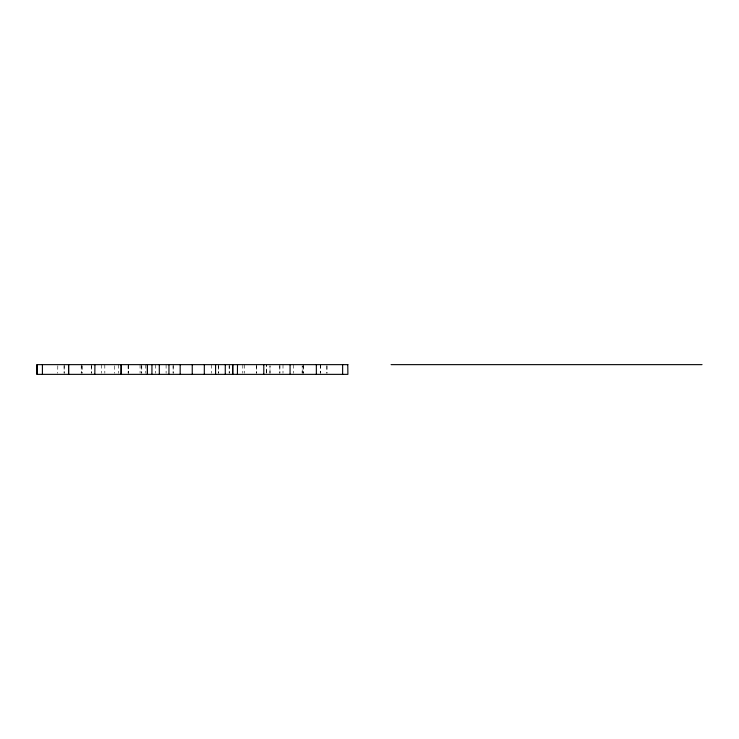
<?xml version="1.0" encoding="UTF-8"?>
<svg xmlns="http://www.w3.org/2000/svg" width="739" height="739" viewBox="0 0 739 739"><rect width="100%" height="100%" fill="white"/><g stroke="black" fill="none" stroke-linecap="round" stroke-linejoin="round"><path stroke-width="0.55" stroke-dasharray="3.69 2.77" d="M326.971 365.722L326.971 373.278M326.869 365.722L326.869 373.278M320.689 364.641L320.689 373.278M320.587 364.641L320.587 373.278M303.406 365.722L303.443 373.278M303.332 364.641L303.332 373.278M293.512 364.641L293.411 373.278M283.019 364.641L282.991 373.278M279.878 364.641L279.878 373.278M279.795 365.722L279.841 373.278M256.359 364.641L256.396 373.278M256.276 365.722L256.276 373.278M244.535 364.641L244.489 373.278M242.817 364.641L242.789 373.278M229.21 364.641L229.21 373.278L229.182 365.722M218.421 364.641L218.421 373.278M218.402 365.722L218.402 373.278M211.372 364.641L211.363 373.278M173.148 365.722L173.148 373.278M173.129 364.641L173.148 373.278M166.09 364.641L166.118 373.278M155.329 364.641L155.366 373.278M145.768 364.641L145.805 373.278M141.777 365.722L141.749 373.278M141.731 364.641L141.731 373.278M140.059 364.641L140.096 373.278M128.355 364.641L128.401 373.278M128.189 364.641L128.189 373.278L128.152 365.722M118.563 364.641L118.591 373.278M114.545 365.722L114.6 373.278M104.79 364.641L104.836 373.278M101.585 364.641L101.677 373.278M91.442 365.722L91.442 373.278M91.359 364.641L91.387 373.278M82.454 365.722L82.38 373.278M81.345 364.641L81.272 373.278M81.225 365.722L81.225 373.278M64.154 364.641L64.154 373.278M64.127 365.722L64.127 373.278M57.799 365.722L57.707 373.278M302.223 373.278L302.223 365.722L302.149 373.278M270.003 373.278L270.003 365.722L269.947 373.278M266.299 373.278L266.299 364.641L266.28 373.278"/><path stroke-width="1.11" d="M347.893 364.641L36.95 364.641L36.968 374.359L347.893 374.359L347.773 364.641M391.088 364.641L702.05 364.641M342.628 364.641L342.628 374.359M316.347 364.641L316.347 374.359M290.067 364.641L290.067 374.359M263.786 364.641L263.786 374.359M237.496 364.641L237.413 374.359M232.748 364.641L232.748 374.359M232.711 364.641L232.711 374.359M225.293 364.641L225.266 374.359M215.576 364.641L215.603 374.359M204.333 364.641L204.315 374.359M192.242 364.641L192.242 374.359M180.187 364.641L180.177 374.359M168.963 364.641L168.935 374.359M159.301 364.641L159.328 374.359M151.957 364.641L151.92 374.359M147.44 364.641L147.44 374.359M147.394 364.641L147.394 374.359M94.925 364.641L94.823 374.359M68.672 364.641L68.672 374.359M68.542 364.641L68.542 374.359M42.409 364.641L42.409 374.359M37.079 364.641L37.079 374.359M121.178 374.359L121.178 364.641L121.104 374.359"/></g></svg>
